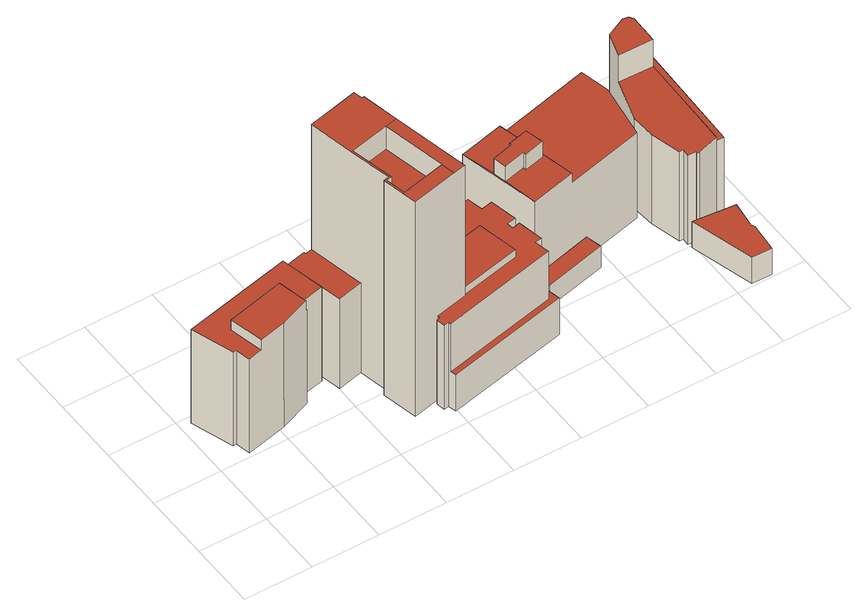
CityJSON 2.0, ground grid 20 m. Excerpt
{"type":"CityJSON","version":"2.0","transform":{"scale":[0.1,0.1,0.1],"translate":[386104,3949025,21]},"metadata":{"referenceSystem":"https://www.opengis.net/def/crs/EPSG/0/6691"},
"CityObjects":{
"building1":{"type":"Building","attributes":{"延べ面積換算係数":"1","大字・町コード":"46","町・丁目コード":"1","13+区市町村コード+大字・町コード+町・丁目コード":"13101046001","class":"3002","usage":"401","measuredHeight":36.3,"storeysAboveGround":8,"storeysBelowGround":0,"BuildingDetailAttribute.buildingRoofEdgeArea":496.43,"BuildingDetailAttribute.fireproofStructureType":"1001","BuildingDetailAttribute.urbanPlanType":"21","BuildingDetailAttribute.areaClassificationType":"22","BuildingDetailAttribute.districtsAndZonesType":"10","BuildingDetailAttribute.landUseType":"212","BuildingDetailAttribute.detailedUsage":"1210","BuildingDetailAttribute.specifiedBuildingCoverageRate":80,"BuildingDetailAttribute.specifiedFloorAreaRate":700,"BuildingDetailAttribute.surveyYear":2021,"BuildingIDAttribute.prefecture":"13","BuildingIDAttribute.city":"13101"},"address":[{"country":"日本","locality":"東京都千代田区永田町一丁目"}],"geometry":[{"type":"Solid","lod":"2","boundaries":[[[[0,1,2,3,4,5,6,7,8]],[[9,10,11,12,13]],[[14,15,16,17,18,19,20,21,22,23,24,25]],[[13,15,14,9]],[[6,21,20,7]],[[7,20,19,8]],[[11,17,16,12]],[[12,16,15,13]],[[9,14,25,2,1,10]],[[3,24,23,4]],[[2,25,24,3]],[[8,19,18,0]],[[5,22,21,6]],[[4,23,22,5]],[[18,17,11,10,1,0]]]],"semantics":{"surfaces":[{"type":"GroundSurface"},{"type":"RoofSurface"},{"type":"WallSurface"}],"values":[[0,1,1,2,2,2,2,2,2,2,2,2,2,2,2]]}}]},
"building2":{"type":"Building","attributes":{"延べ面積換算係数":"0.4","大字・町コード":"46","町・丁目コード":"1","13+区市町村コード+大字・町コード+町・丁目コード":"13101046001","class":"3002","usage":"403","measuredHeight":75.1,"storeysAboveGround":16,"storeysBelowGround":2,"RiverFloodingRiskAttribute.description":"10","RiverFloodingRiskAttribute.rank":"1","RiverFloodingRiskAttribute.depth":0.36,"RiverFloodingRiskAttribute.adminType":"2","RiverFloodingRiskAttribute.scale":"2","BuildingDetailAttribute.buildingRoofEdgeArea":1506.17,"BuildingDetailAttribute.fireproofStructureType":"1001","BuildingDetailAttribute.urbanPlanType":"21","BuildingDetailAttribute.areaClassificationType":"22","BuildingDetailAttribute.districtsAndZonesType":"10","BuildingDetailAttribute.landUseType":"212","BuildingDetailAttribute.detailedUsage":"1241","BuildingDetailAttribute.specifiedBuildingCoverageRate":80,"BuildingDetailAttribute.specifiedFloorAreaRate":500,"BuildingDetailAttribute.surveyYear":2021,"BuildingIDAttribute.prefecture":"13","BuildingIDAttribute.city":"13101"},"address":[{"country":"日本","locality":"東京都千代田区永田町一丁目"}],"geometry":[{"type":"Solid","lod":"2","boundaries":[[[[26,27,28,29,30,31,32,33,34,35,36,37,38,39,40,41,42,43,44,45,46,47,48,49,50,51]],[[52,53,54,55,56,57]],[[58,59,60,61,62,63]],[[64,65,66,67,68,69,70,71,72,73,74,75,76,77,78,79,80,81,82,83,84,85]],[[86,87,88,89,90]],[[91,92,93,94]],[[95,96,97,98,99,100]],[[101,102,89,88,103]],[[86,104,105,106,107,108,109,87]],[[109,108,110,111,101,103,112,113]],[[80,79,95,100]],[[33,32,110,108,107,59,58]],[[93,71,70,94]],[[68,67,42,41]],[[75,74,29,28]],[[102,30,29,74,73,90,89]],[[82,81,99,98]],[[60,37,36,61]],[[34,63,62,35]],[[53,52,109,113]],[[46,85,84,47]],[[64,45,44,65]],[[39,105,104,40]],[[62,61,36,35]],[[50,49,97,96]],[[79,78,51,50,96,95]],[[81,80,100,99]],[[39,38,106,105]],[[77,26,51,78]],[[102,101,111,31,30]],[[103,55,54,112]],[[110,32,31,111]],[[56,55,103,88]],[[104,86,90,73,72,92,91,69,68,41,40]],[[42,67,66,43]],[[58,63,34,33]],[[93,92,72,71]],[[88,87,57,56]],[[28,27,76,75]],[[48,47,84,83]],[[60,59,107,106,38,37]],[[91,94,70,69]],[[83,82,98,97,49,48]],[[54,53,113,112]],[[65,44,43,66]],[[109,52,57,87]],[[26,77,76,27]],[[45,64,85,46]]]],"semantics":{"surfaces":[{"type":"GroundSurface"},{"type":"RoofSurface"},{"type":"WallSurface"}],"values":[[0,1,1,1,1,1,1,1,1,1,2,2,2,2,2,2,2,2,2,2,2,2,2,2,2,2,2,2,2,2,2,2,2,2,2,2,2,2,2,2,2,2,2,2,2,2,2,2]]}}]},
"building3":{"type":"Building","attributes":{"class":"3001","usage":"461","measuredHeight":5.6,"storeysAboveGround":9999,"storeysBelowGround":9999,"RiverFloodingRiskAttribute.description":"10","RiverFloodingRiskAttribute.rank":"1","RiverFloodingRiskAttribute.depth":0.02,"RiverFloodingRiskAttribute.adminType":"2","RiverFloodingRiskAttribute.scale":"2","BuildingDetailAttribute.buildingRoofEdgeArea":-9999,"BuildingDetailAttribute.fireproofStructureType":"1011","BuildingDetailAttribute.urbanPlanType":"21","BuildingDetailAttribute.areaClassificationType":"22","BuildingDetailAttribute.districtsAndZonesType":"10","BuildingDetailAttribute.landUseType":"212","BuildingDetailAttribute.detailedUsage":"0","BuildingDetailAttribute.specifiedBuildingCoverageRate":80,"BuildingDetailAttribute.specifiedFloorAreaRate":700,"BuildingDetailAttribute.surveyYear":"0001","BuildingIDAttribute.prefecture":"13","BuildingIDAttribute.city":"13101"},"geometry":[{"type":"Solid","lod":"2","boundaries":[[[[114,115,116,117]],[[118,119,120,121]],[[116,119,118,117]],[[115,120,119,116]],[[114,121,120,115]],[[117,118,121,114]]]],"semantics":{"surfaces":[{"type":"GroundSurface"},{"type":"RoofSurface"},{"type":"WallSurface"}],"values":[[0,1,2,2,2,2]]}}]},
"building4":{"type":"Building","attributes":{"class":"3001","usage":"461","measuredHeight":7.5,"storeysAboveGround":9999,"storeysBelowGround":9999,"RiverFloodingRiskAttribute.description":"10","RiverFloodingRiskAttribute.rank":"2","RiverFloodingRiskAttribute.depth":1.45,"RiverFloodingRiskAttribute.adminType":"2","RiverFloodingRiskAttribute.scale":"2","BuildingDetailAttribute.buildingRoofEdgeArea":-9999,"BuildingDetailAttribute.fireproofStructureType":"1011","BuildingDetailAttribute.urbanPlanType":"21","BuildingDetailAttribute.areaClassificationType":"22","BuildingDetailAttribute.districtsAndZonesType":"10","BuildingDetailAttribute.landUseType":"214","BuildingDetailAttribute.detailedUsage":"0","BuildingDetailAttribute.specifiedBuildingCoverageRate":80,"BuildingDetailAttribute.specifiedFloorAreaRate":500,"BuildingDetailAttribute.surveyYear":"0001","BuildingIDAttribute.prefecture":"13","BuildingIDAttribute.city":"13101"},"geometry":[{"type":"Solid","lod":"2","boundaries":[[[[122,123,124,125]],[[126,127,128,129]],[[125,126,129,122]],[[124,127,126,125]],[[122,129,128,123]],[[123,128,127,124]]]],"semantics":{"surfaces":[{"type":"GroundSurface"},{"type":"RoofSurface"},{"type":"WallSurface"}],"values":[[0,1,2,2,2,2]]}}]},
"building5":{"type":"Building","attributes":{"延べ面積換算係数":"1","大字・町コード":"46","町・丁目コード":"1","13+区市町村コード+大字・町コード+町・丁目コード":"13101046001","class":"3002","usage":"421","measuredHeight":38.4,"storeysAboveGround":8,"storeysBelowGround":0,"RiverFloodingRiskAttribute.description":"10","RiverFloodingRiskAttribute.rank":"1","RiverFloodingRiskAttribute.depth":0.04,"RiverFloodingRiskAttribute.adminType":"2","RiverFloodingRiskAttribute.scale":"2","BuildingDetailAttribute.buildingRoofEdgeArea":1001.28,"BuildingDetailAttribute.fireproofStructureType":"1001","BuildingDetailAttribute.urbanPlanType":"21","BuildingDetailAttribute.areaClassificationType":"22","BuildingDetailAttribute.districtsAndZonesType":"10","BuildingDetailAttribute.landUseType":"214","BuildingDetailAttribute.detailedUsage":"1110","BuildingDetailAttribute.specifiedBuildingCoverageRate":80,"BuildingDetailAttribute.specifiedFloorAreaRate":700,"BuildingDetailAttribute.surveyYear":2021,"BuildingIDAttribute.prefecture":"13","BuildingIDAttribute.city":"13101"},"address":[{"country":"日本","locality":"東京都千代田区永田町一丁目"}],"geometry":[{"type":"Solid","lod":"2","boundaries":[[[[130,131,132,133,134]],[[135,136,137,138]],[[139,140,141,142,143,144,145,146]],[[147,148,149,150,151]],[[137,152,153,136,135,154,155,156,157,158,159,138]],[[152,150,149,153]],[[141,158,157,142]],[[139,138,159,140]],[[144,155,154,145]],[[131,147,151,132]],[[145,154,135,146]],[[143,156,155,144]],[[142,157,156,143]],[[152,137,133,132,151,150]],[[130,148,147,131]],[[140,159,158,141]],[[134,133,137,136]],[[146,135,138,139]],[[153,149,148,130,134,136]]]],"semantics":{"surfaces":[{"type":"GroundSurface"},{"type":"RoofSurface"},{"type":"WallSurface"}],"values":[[0,1,1,1,1,2,2,2,2,2,2,2,2,2,2,2,2,2,2]]}}]},
"building6":{"type":"Building","attributes":{"延べ面積換算係数":"1","大字・町コード":"46","町・丁目コード":"1","13+区市町村コード+大字・町コード+町・丁目コード":"13101046001","class":"3001","usage":"401","measuredHeight":9.4,"storeysAboveGround":3,"storeysBelowGround":0,"RiverFloodingRiskAttribute.description":"10","RiverFloodingRiskAttribute.rank":"1","RiverFloodingRiskAttribute.depth":0.03,"RiverFloodingRiskAttribute.adminType":"2","RiverFloodingRiskAttribute.scale":"2","BuildingDetailAttribute.buildingRoofEdgeArea":162.53,"BuildingDetailAttribute.fireproofStructureType":"1001","BuildingDetailAttribute.urbanPlanType":"21","BuildingDetailAttribute.areaClassificationType":"22","BuildingDetailAttribute.districtsAndZonesType":"10","BuildingDetailAttribute.landUseType":"212","BuildingDetailAttribute.detailedUsage":"1210","BuildingDetailAttribute.specifiedBuildingCoverageRate":80,"BuildingDetailAttribute.specifiedFloorAreaRate":500,"BuildingDetailAttribute.surveyYear":2021,"BuildingIDAttribute.prefecture":"13","BuildingIDAttribute.city":"13101"},"address":[{"country":"日本","locality":"東京都千代田区永田町一丁目"}],"geometry":[{"type":"Solid","lod":"2","boundaries":[[[[160,161,162,163,164,165]],[[166,167,168,169,170,171]],[[164,170,169,165]],[[161,167,166,162]],[[160,168,167,161]],[[165,169,168,160]],[[163,171,170,164]],[[162,166,171,163]]]],"semantics":{"surfaces":[{"type":"GroundSurface"},{"type":"RoofSurface"},{"type":"WallSurface"}],"values":[[0,1,2,2,2,2,2,2]]}}]},
"building7":{"type":"Building","attributes":{"延べ面積換算係数":"1","大字・町コード":"46","町・丁目コード":"1","13+区市町村コード+大字・町コード+町・丁目コード":"13101046001","class":"3002","usage":"401","measuredHeight":40.5,"storeysAboveGround":10,"storeysBelowGround":0,"RiverFloodingRiskAttribute.description":"10","RiverFloodingRiskAttribute.rank":"1","RiverFloodingRiskAttribute.depth":0.05,"RiverFloodingRiskAttribute.adminType":"2","RiverFloodingRiskAttribute.scale":"2","BuildingDetailAttribute.buildingRoofEdgeArea":545.24,"BuildingDetailAttribute.fireproofStructureType":"1001","BuildingDetailAttribute.urbanPlanType":"21","BuildingDetailAttribute.areaClassificationType":"22","BuildingDetailAttribute.districtsAndZonesType":"10","BuildingDetailAttribute.landUseType":"212","BuildingDetailAttribute.detailedUsage":"1210","BuildingDetailAttribute.specifiedBuildingCoverageRate":80,"BuildingDetailAttribute.specifiedFloorAreaRate":500,"BuildingDetailAttribute.surveyYear":2021,"BuildingIDAttribute.prefecture":"13","BuildingIDAttribute.city":"13101"},"address":[{"country":"日本","locality":"東京都千代田区永田町一丁目"}],"geometry":[{"type":"Solid","lod":"2","boundaries":[[[[172,173,174,175,176,177,178,179,180,181,182,183,184,185,186,187,188]],[[189,190,191,192]],[[193,194,195,196,197,198]],[[199,200,201,202,203,204,205,206,207,208,209,210]],[[176,191,190,177]],[[190,189,209]],[[175,192,191,176]],[[181,204,203,182]],[[182,203,202,183]],[[179,206,205,180]],[[174,189,192,175]],[[174,173,189]],[[193,189,194]],[[185,200,199,186]],[[208,190,209]],[[183,202,201,184]],[[180,205,204,181]],[[178,190,208]],[[209,189,193]],[[189,173,194]],[[198,210,209,193]],[[207,178,208]],[[199,210,198,197,187,186]],[[173,172,195,194]],[[172,188,196,195]],[[177,190,178]],[[188,187,197,196]],[[178,207,206,179]],[[184,201,200,185]]]],"semantics":{"surfaces":[{"type":"GroundSurface"},{"type":"RoofSurface"},{"type":"WallSurface"}],"values":[[0,1,1,1,2,2,2,2,2,2,2,2,2,2,2,2,2,2,2,2,2,2,2,2,2,2,2,2,2]]}}]}
},
"vertices":[
[276,231,58],[184,196,58],[63,168,58],[54,212,58],[43,210,58],[1,334,58],[322,405,58],[350,276,58],[272,259,58],[105,178,421],[184,196,421],[272,229,421],[252,317,421],[82,278,421],[105,178,386],[82,278,386],[252,317,386],[272,229,386],[276,231,386],[272,259,386],[350,276,386],[322,405,386],[1,334,386],[43,210,386],[54,212,386],[63,168,386],
[550,31,51],[545,57,51],[556,60,51],[554,68,51],[477,51,51],[454,156,51],[470,159,51],[450,252,51],[377,235,51],[337,406,51],[393,419,51],[395,413,51],[563,450,51],[569,423,51],[575,425,51],[600,309,51],[841,361,51],[851,314,51],[884,321,51],[901,241,51],[874,235,51],[878,217,51],[900,222,51],[929,88,51],[570,10,51],[564,34,51],[448,283,723],[476,156,723],[460,152,723],[473,94,723],[603,122,723],[562,308,723],[450,252,364],[414,417,364],[395,413,364],[393,419,364],[337,406,364],[377,235,364],[901,241,345],[884,321,345],[851,314,345],[841,361,345],[600,309,345],[622,210,345],[801,249,345],[827,130,345],[648,91,345],[649,88,345],[554,68,345],[556,60,345],[545,57,345],[550,31,345],[564,34,345],[566,27,345],[905,100,345],[896,144,345],[916,147,345],[900,222,345],[878,217,345],[874,235,345],[598,316,802],[562,308,802],[603,122,802],[612,80,802],[649,88,802],[622,210,370],[648,91,370],[827,130,370],[801,249,370],[566,27,178],[570,10,178],[929,88,178],[916,147,178],[896,144,178],[905,100,178],[468,93,802],[477,51,802],[473,94,802],[575,425,802],[569,423,802],[563,450,802],[414,417,802],[443,282,802],[448,283,802],[470,159,802],[454,156,802],[460,152,802],[476,156,802],
[601,310,51],[590,357,51],[830,408,51],[841,362,51],[841,362,106],[830,408,106],[590,357,106],[601,310,106],
[982,209,17],[971,255,17],[1151,298,17],[1162,252,17],[1162,252,91],[1151,298,91],[971,255,91],[982,209,91],
[1335,594,17],[1355,510,17],[1332,344,17],[971,258,17],[915,494,17],[942,397,348],[915,494,348],[971,258,348],[951,358,348],[951,358,401],[1014,373,401],[1016,364,401],[1074,378,401],[1061,432,401],[1003,418,401],[1005,412,401],[942,397,401],[1355,510,315],[1335,594,315],[1046,525,315],[1102,289,315],[1332,344,315],[1102,289,348],[1046,525,348],[1005,412,348],[1003,418,348],[1061,432,348],[1074,378,348],[1016,364,348],[1014,373,348],
[1515,179,7],[1506,100,7],[1512,91,7],[1503,4,7],[1445,6,7],[1392,192,7],[1512,91,98],[1506,100,98],[1515,179,98],[1392,192,98],[1445,6,98],[1503,4,98],
[1486,612,3],[1495,600,3],[1494,584,3],[1523,583,3],[1513,230,3],[1485,231,3],[1485,222,3],[1421,202,3],[1414,202,3],[1415,208,3],[1392,209,3],[1393,230,3],[1382,231,3],[1358,320,3],[1352,389,3],[1414,587,3],[1470,615,3],[1494,584,292],[1485,231,292],[1513,230,292],[1523,583,292],[1493,513,408],[1495,600,408],[1486,612,408],[1470,615,408],[1414,587,408],[1391,515,408],[1352,389,315],[1358,320,315],[1382,231,315],[1393,230,315],[1392,209,315],[1415,208,315],[1414,202,315],[1421,202,315],[1485,222,315],[1485,231,315],[1493,513,315],[1391,515,315]
]}
